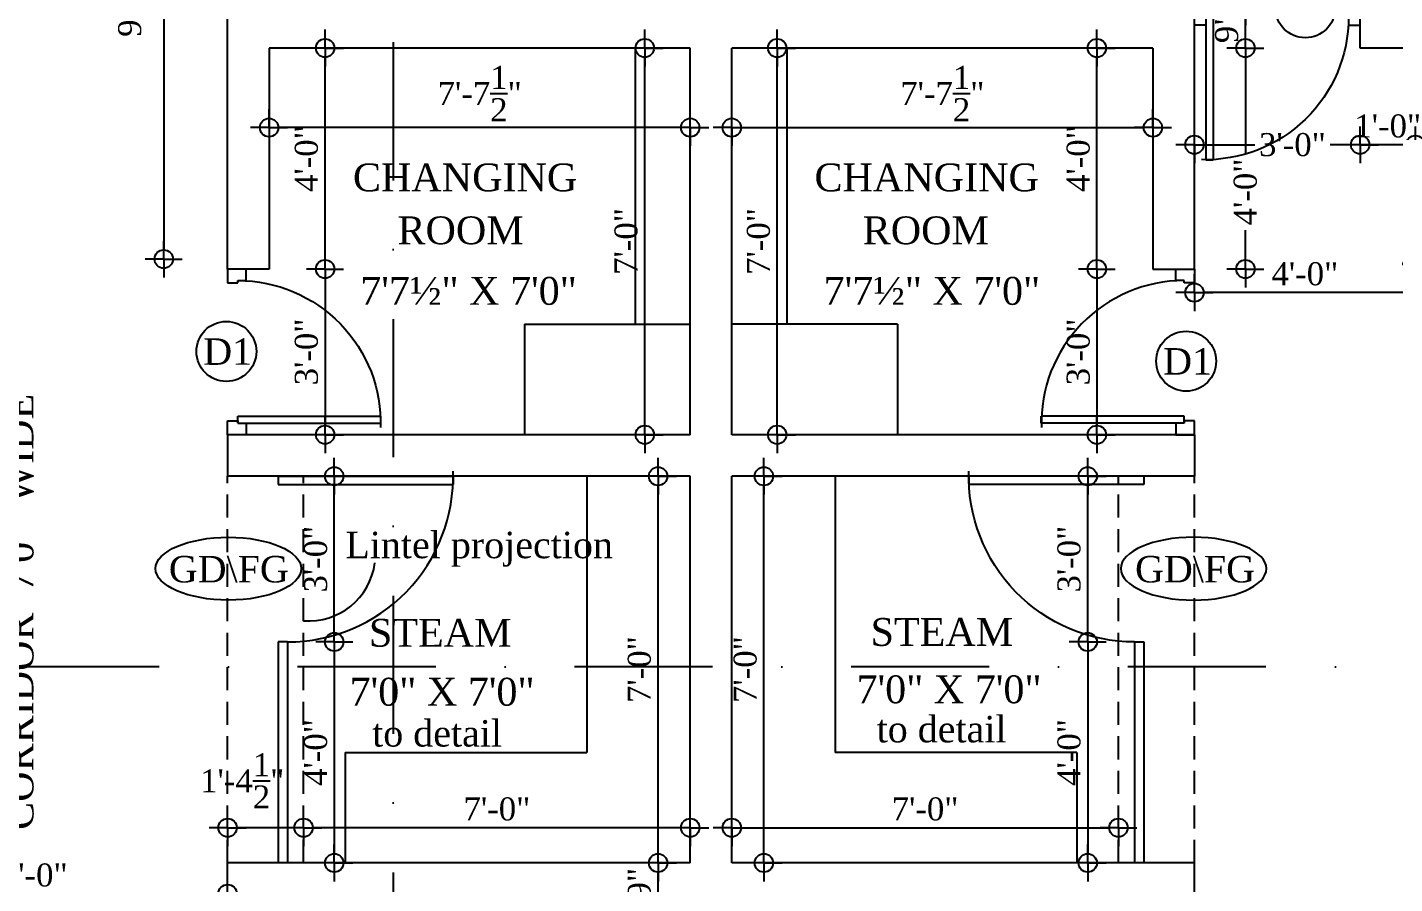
# Model space of a CAD drawing. Extents: x 7848 to 13228, y -2245 to 213.
# Drawn here: x 9106.1 to 9403.1, y -1688.6 to -1502.6 of the extents above; entities that cross this region are included whole.
import ezdxf
from ezdxf.enums import TextEntityAlignment as Align

# ---------------------------------------------------------------- set-up
doc = ezdxf.new("R2010")
doc.units = 0
doc.header["$LTSCALE"] = 20
doc.header["$MEASUREMENT"] = 0
doc.header["$PDMODE"] = 34
doc.header["$PDSIZE"] = 5
doc.linetypes.add('DASHDOT', pattern=[1, 0.5, -0.25, 0, -0.25])
doc.linetypes.add('HIDDEN', pattern=[0.375, 0.25, -0.125])
doc.layers.get('0').update_dxf_attribs({"linetype": 'CONTINUOUS'})
doc.layers.get('Defpoints').update_dxf_attribs({"linetype": 'CONTINUOUS'})
for name, color, linetype in [('DETTEXT', 7, 'CONTINUOUS'), ('DIMLINE', 254, 'CONTINUOUS'), ('DOOR', 1, 'CONTINUOUS'), ('door text', 2, 'CONTINUOUS'), ('Glass', 130, 'CONTINUOUS'), ('Secline', 13, 'CONTINUOUS'), ('text', 2, 'CONTINUOUS'), ('wall', 13, 'CONTINUOUS')]:
    doc.layers.add(name, color=color, linetype=linetype)
doc.styles.add('style3', font='times_1.ttf')
doc.styles.add('style5', font='times_1.ttf')
doc.dimstyles.new('arch61', dxfattribs={"dimscale": 0, "dimtxt": 5, "dimasz": 2, "dimexe": 0.18, "dimexo": 0.0625, "dimgap": 1.5, "dimtad": 1, "dimzin": 3, "dimdsep": 46, "dimlunit": 4, "dimtxsty": 'style3', "dimblk": 'BLK', "dimcen": 0, "dimse1": 1, "dimse2": 1, "dimclrd": 256, "dimclrt": 3, "dimazin": 0, "dimtfac": 1, "dimtix": 1, "dimtmove": 2, "dimatfit": 3, "dimldrblk": 'NONE', "dimfxl": 0.18, "dimtolj": 1, "dimtzin": 0, "dimlwd": -1, "dimarcsym": 0})

# ---------------------------------------------------------------- blocks, each defined once
blk = doc.blocks.new('DR1H902')
at = {"color": 0}
for p, q in [((-0.5, 0), (-0.5, 1)), ((-0.5, 1), (-0.45, 1)), ((-0.45, 0), (-0.45, 1)), ((-0.5, 0), (-0.45, 0))]:
    blk.add_line(p, q, dxfattribs=at)
blk.add_arc((-0.5, 0), 1, 0, 91.70698, dxfattribs=at)
blk = doc.blocks.new('A$C3B4262AC')
at = {"layer": 'DOOR'}
for p, q in [((0, 4), (0, 0)), ((2.5, 4), (0, 4)), ((2.5, 2.25), (2.5, 4)), ((0, 0), (3, 0)), ((3, 2.25), (2.5, 2.25)), ((3, 0), (3, 2.25))]:
    blk.add_line(p, q, dxfattribs=at)
blk = doc.blocks.new('A$C1F9E242A')
blk.add_blockref('A$C3B4262AC', (0, 0))
at = {"xscale": -1}
blk.add_blockref('A$C3B4262AC', (36, 0), dxfattribs=at)
at = {"layer": 'DOOR', "xscale": -31, "yscale": 31, "zscale": 68.88888888888889}
blk.add_blockref('DR1H902', (18, 2.25), dxfattribs=at)
blk = doc.blocks.new('*U24')
at = {"rotation": 359.9999999999999}
blk.add_blockref('A$C1F9E242A', (-36, -2), dxfattribs=at)
blk = doc.blocks.new('*U15')
at = {"xscale": -1, "rotation": 90.00000000000249}
blk.add_blockref('A$C1F9E242A', (-13.99, 19.99), dxfattribs=at)
blk = doc.blocks.new('A$C0BD9222F')
at = {"layer": 'Glass', "color": 4}
for p, q in [((0, 36), (-38, 36)), ((-38, 36), (-38, 34.2)), ((0, 36), (0, 34.2)), ((0, 34.2), (-38, 34.2))]:
    blk.add_line(p, q, dxfattribs=at)
at = {"layer": 'Glass', "color": 4, "extrusion": (0, 0, -1)}
blk.add_ellipse((-2, 36), major_axis=(-25.46, 25.46), ratio=1, start_param=3.926991, end_param=5.52758, dxfattribs=at)
blk = doc.blocks.new('BLK')
for q in [(0, 2), (-2, 0), (0, -2), (2, 0)]:
    blk.add_line((0, 0), q)
blk.add_circle((0, 0), 1)
blk = doc.blocks.new('*D189')
at = {"layer": 'Defpoints', "color": 0}
for p in [(9166.1, -1676.44), (9166.1, -1684.09), (9250.1, -1684.09)]:
    blk.add_point(p, dxfattribs=at)
at = {"layer": 'DIMLINE'}
blk.add_line((9248.1, -1676.44), (9168.1, -1676.44), dxfattribs=at)
at = {"layer": 'DIMLINE', "xscale": 2, "yscale": 2, "zscale": 2, "rotation": 180}
blk.add_blockref('BLK', (9166.1, -1676.44), dxfattribs=at)
at = {"layer": 'DIMLINE', "xscale": 2, "yscale": 2, "zscale": 2}
blk.add_blockref('BLK', (9250.1, -1676.44), dxfattribs=at)
at = {"layer": 'DIMLINE', "color": 3, "insert": (9208.1, -1672.39), "char_height": 5, "attachment_point": 5, "style": 'style3'}
blk.add_mtext('\\A1;7\'-0"', dxfattribs=at)
blk = doc.blocks.new('_None')
blk = doc.blocks.new('*D190')
at = {"layer": 'Defpoints', "color": 0}
for p in [(9243.1, -1600.09), (9250.1, -1600.09), (9250.1, -1684.09)]:
    blk.add_point(p, dxfattribs=at)
at = {"layer": 'DIMLINE'}
blk.add_line((9243.1, -1682.09), (9243.1, -1602.09), dxfattribs=at)
at = {"layer": 'DIMLINE', "xscale": 2, "yscale": 2, "zscale": 2}
for p, rotation in [((9243.1, -1600.09), 90), ((9243.1, -1684.09), 270)]:
    blk.add_blockref('BLK', p, dxfattribs=dict(at, rotation=rotation))
at = {"layer": 'DIMLINE', "color": 3, "insert": (9239.05, -1642.09), "char_height": 5, "attachment_point": 5, "rotation": 90, "style": 'style3'}
blk.add_mtext('\\A1;7\'-0"', dxfattribs=at)
blk = doc.blocks.new('*D191')
at = {"layer": 'Defpoints', "color": 0}
for p in [(9149.6, -1684.09), (9243.1, -1684.09), (9149.6, -1693.09)]:
    blk.add_point(p, dxfattribs=at)
at = {"layer": 'DIMLINE'}
blk.add_line((9243.1, -1691.09), (9243.1, -1686.09), dxfattribs=at)
at = {"layer": 'DIMLINE', "xscale": 2, "yscale": 2, "zscale": 2}
for p, rotation in [((9243.1, -1684.09), 90), ((9243.1, -1693.09), 270)]:
    blk.add_blockref('BLK', p, dxfattribs=dict(at, rotation=rotation))
at = {"layer": 'DIMLINE', "color": 3, "insert": (9239.05, -1688.59), "char_height": 5, "attachment_point": 5, "rotation": 90, "style": 'style3'}
blk.add_mtext('\\A1;9"', dxfattribs=at)
blk = doc.blocks.new('*D234')
at = {"layer": 'Defpoints', "color": 0}
for p in [(9158.6, -1507.09), (9250.1, -1507.09), (9158.6, -1524.35)]:
    blk.add_point(p, dxfattribs=at)
at = {"layer": 'DIMLINE'}
blk.add_line((9248.1, -1524.35), (9160.6, -1524.35), dxfattribs=at)
at = {"layer": 'DIMLINE', "xscale": 2, "yscale": 2, "zscale": 2, "rotation": 180}
blk.add_blockref('BLK', (9158.6, -1524.35), dxfattribs=at)
at = {"layer": 'DIMLINE', "xscale": 2, "yscale": 2, "zscale": 2}
blk.add_blockref('BLK', (9250.1, -1524.35), dxfattribs=at)
at = {"layer": 'DIMLINE', "color": 3, "insert": (9204.35, -1516.97), "char_height": 5, "attachment_point": 5, "style": 'style3'}
blk.add_mtext('\\A1;7\'-7{\\H1.000000x;\\S1/2;}"', dxfattribs=at)
blk = doc.blocks.new('*D235')
at = {"layer": 'Defpoints', "color": 0}
for p in [(9240.22, -1507.09), (9250.1, -1507.09), (9250.1, -1591.09)]:
    blk.add_point(p, dxfattribs=at)
at = {"layer": 'DIMLINE'}
blk.add_line((9240.22, -1589.09), (9240.22, -1509.09), dxfattribs=at)
at = {"layer": 'DIMLINE', "xscale": 2, "yscale": 2, "zscale": 2}
for p, rotation in [((9240.22, -1507.09), 90), ((9240.22, -1591.09), 270)]:
    blk.add_blockref('BLK', p, dxfattribs=dict(at, rotation=rotation))
at = {"layer": 'DIMLINE', "color": 3, "insert": (9236.17, -1549.09), "char_height": 5, "attachment_point": 5, "rotation": 90, "style": 'style3'}
blk.add_mtext('\\A1;7\'-0"', dxfattribs=at)
blk = doc.blocks.new('*D236')
at = {"layer": 'Defpoints', "color": 0}
for p in [(9158.6, -1507.09), (9170.77, -1507.09), (9158.6, -1555.09)]:
    blk.add_point(p, dxfattribs=at)
at = {"layer": 'DIMLINE'}
blk.add_line((9170.77, -1553.09), (9170.77, -1509.09), dxfattribs=at)
at = {"layer": 'DIMLINE', "xscale": 2, "yscale": 2, "zscale": 2}
for p, rotation in [((9170.77, -1507.09), 90), ((9170.77, -1555.09), 270)]:
    blk.add_blockref('BLK', p, dxfattribs=dict(at, rotation=rotation))
at = {"layer": 'DIMLINE', "color": 3, "insert": (9166.73, -1531.09), "char_height": 5, "attachment_point": 5, "rotation": 90, "style": 'style3'}
blk.add_mtext('\\A1;4\'-0"', dxfattribs=at)
blk = doc.blocks.new('*D237')
at = {"layer": 'Defpoints', "color": 0}
for p in [(9158.6, -1555.09), (9158.6, -1591.09), (9170.77, -1591.09)]:
    blk.add_point(p, dxfattribs=at)
at = {"layer": 'DIMLINE'}
blk.add_line((9170.77, -1557.09), (9170.77, -1589.09), dxfattribs=at)
at = {"layer": 'DIMLINE', "xscale": 2, "yscale": 2, "zscale": 2}
for p, rotation in [((9170.77, -1555.09), 90), ((9170.77, -1591.09), 270)]:
    blk.add_blockref('BLK', p, dxfattribs=dict(at, rotation=rotation))
at = {"layer": 'DIMLINE', "color": 3, "insert": (9166.73, -1573.09), "char_height": 5, "attachment_point": 5, "rotation": 90, "style": 'style3'}
blk.add_mtext('\\A1;3\'-0"', dxfattribs=at)
blk = doc.blocks.new('*D238')
at = {"layer": 'Defpoints', "color": 0}
for p in [(9065.6, -1688.59), (9149.6, -1688.59), (9065.6, -1690.79)]:
    blk.add_point(p, dxfattribs=at)
at = {"layer": 'DIMLINE'}
blk.add_line((9147.6, -1690.79), (9067.6, -1690.79), dxfattribs=at)
at = {"layer": 'DIMLINE', "xscale": 2, "yscale": 2, "zscale": 2, "rotation": 180}
blk.add_blockref('BLK', (9065.6, -1690.79), dxfattribs=at)
at = {"layer": 'DIMLINE', "xscale": 2, "yscale": 2, "zscale": 2}
blk.add_blockref('BLK', (9149.6, -1690.79), dxfattribs=at)
at = {"layer": 'DIMLINE', "color": 3, "insert": (9107.6, -1686.74), "char_height": 5, "attachment_point": 5, "style": 'style3'}
blk.add_mtext('\\A1;7\'-0"', dxfattribs=at)
blk = doc.blocks.new('*D240')
at = {"layer": 'Defpoints', "color": 0}
for p in [(9107.31, -1438.09), (9135.72, -1552.93), (9149.6, -1552.93)]:
    blk.add_point(p, dxfattribs=at)
at = {"layer": 'DIMLINE'}
blk.add_line((9135.72, -1440.09), (9135.72, -1550.93), dxfattribs=at)
at = {"layer": 'DIMLINE', "xscale": 2, "yscale": 2, "zscale": 2}
for p, rotation in [((9135.72, -1438.09), 90), ((9135.72, -1552.93), 270)]:
    blk.add_blockref('BLK', p, dxfattribs=dict(at, rotation=rotation))
at = {"layer": 'DIMLINE', "color": 3, "insert": (9128.31, -1495.51), "char_height": 5, "attachment_point": 5, "rotation": 90, "style": 'style3'}
blk.add_mtext('\\A1;9\'-6{\\H1.000000x;\\S3/4;}"', dxfattribs=at)
blk = doc.blocks.new('*D241')
at = {"layer": 'Defpoints', "color": 0}
for p in [(9149.6, -1649.86), (9166.1, -1649.86), (9149.6, -1676.44)]:
    blk.add_point(p, dxfattribs=at)
at = {"layer": 'DIMLINE'}
blk.add_line((9164.1, -1676.44), (9151.6, -1676.44), dxfattribs=at)
at = {"layer": 'DIMLINE', "xscale": 2, "yscale": 2, "zscale": 2, "rotation": 180}
blk.add_blockref('BLK', (9149.6, -1676.44), dxfattribs=at)
at = {"layer": 'DIMLINE', "xscale": 2, "yscale": 2, "zscale": 2}
blk.add_blockref('BLK', (9166.1, -1676.44), dxfattribs=at)
at = {"layer": 'DIMLINE', "color": 3, "insert": (9152.78, -1666.25), "char_height": 5, "attachment_point": 5, "style": 'style3'}
blk.add_mtext('\\A1;1\'-4{\\H1.000000x;\\S1/2;}"', dxfattribs=at)
blk = doc.blocks.new('*D242')
at = {"layer": 'Defpoints', "color": 0}
for p in [(9259.1, -1507.09), (9350.6, -1507.09), (9350.6, -1524.35)]:
    blk.add_point(p, dxfattribs=at)
at = {"layer": 'DIMLINE'}
blk.add_line((9261.1, -1524.35), (9348.6, -1524.35), dxfattribs=at)
at = {"layer": 'DIMLINE', "xscale": 2, "yscale": 2, "zscale": 2, "rotation": 180}
blk.add_blockref('BLK', (9259.1, -1524.35), dxfattribs=at)
at = {"layer": 'DIMLINE', "xscale": 2, "yscale": 2, "zscale": 2}
blk.add_blockref('BLK', (9350.6, -1524.35), dxfattribs=at)
at = {"layer": 'DIMLINE', "color": 3, "insert": (9304.85, -1516.97), "char_height": 5, "attachment_point": 5, "style": 'style3'}
blk.add_mtext('\\A1;7\'-7{\\H1.000000x;\\S1/2;}"', dxfattribs=at)
blk = doc.blocks.new('*D243')
at = {"layer": 'Defpoints', "color": 0}
for p in [(9259.1, -1507.09), (9268.97, -1507.09), (9259.1, -1591.09)]:
    blk.add_point(p, dxfattribs=at)
at = {"layer": 'DIMLINE'}
blk.add_line((9268.97, -1589.09), (9268.97, -1509.09), dxfattribs=at)
at = {"layer": 'DIMLINE', "xscale": 2, "yscale": 2, "zscale": 2}
for p, rotation in [((9268.97, -1507.09), 90), ((9268.97, -1591.09), 270)]:
    blk.add_blockref('BLK', p, dxfattribs=dict(at, rotation=rotation))
at = {"layer": 'DIMLINE', "color": 3, "insert": (9264.92, -1549.09), "char_height": 5, "attachment_point": 5, "rotation": 90, "style": 'style3'}
blk.add_mtext('\\A1;7\'-0"', dxfattribs=at)
blk = doc.blocks.new('*D244')
at = {"layer": 'Defpoints', "color": 0}
for p in [(9338.42, -1507.09), (9350.6, -1507.09), (9350.6, -1555.09)]:
    blk.add_point(p, dxfattribs=at)
at = {"layer": 'DIMLINE'}
blk.add_line((9338.42, -1553.09), (9338.42, -1509.09), dxfattribs=at)
at = {"layer": 'DIMLINE', "xscale": 2, "yscale": 2, "zscale": 2}
for p, rotation in [((9338.42, -1507.09), 90), ((9338.42, -1555.09), 270)]:
    blk.add_blockref('BLK', p, dxfattribs=dict(at, rotation=rotation))
at = {"layer": 'DIMLINE', "color": 3, "insert": (9334.38, -1531.09), "char_height": 5, "attachment_point": 5, "rotation": 90, "style": 'style3'}
blk.add_mtext('\\A1;4\'-0"', dxfattribs=at)
blk = doc.blocks.new('*D245')
at = {"layer": 'Defpoints', "color": 0}
for p in [(9350.6, -1555.09), (9338.42, -1591.09), (9350.6, -1591.09)]:
    blk.add_point(p, dxfattribs=at)
at = {"layer": 'DIMLINE'}
blk.add_line((9338.42, -1557.09), (9338.42, -1589.09), dxfattribs=at)
at = {"layer": 'DIMLINE', "xscale": 2, "yscale": 2, "zscale": 2}
for p, rotation in [((9338.42, -1555.09), 90), ((9338.42, -1591.09), 270)]:
    blk.add_blockref('BLK', p, dxfattribs=dict(at, rotation=rotation))
at = {"layer": 'DIMLINE', "color": 3, "insert": (9334.38, -1573.09), "char_height": 5, "attachment_point": 5, "rotation": 90, "style": 'style3'}
blk.add_mtext('\\A1;3\'-0"', dxfattribs=at)
blk = doc.blocks.new('*D246')
at = {"layer": 'Defpoints', "color": 0}
for p in [(9162.6, -1636.09), (9162.6, -1684.09), (9172.77, -1684.09)]:
    blk.add_point(p, dxfattribs=at)
at = {"layer": 'DIMLINE'}
blk.add_line((9172.77, -1638.09), (9172.77, -1682.09), dxfattribs=at)
at = {"layer": 'DIMLINE', "xscale": 2, "yscale": 2, "zscale": 2}
for p, rotation in [((9172.77, -1636.09), 90), ((9172.77, -1684.09), 270)]:
    blk.add_blockref('BLK', p, dxfattribs=dict(at, rotation=rotation))
at = {"layer": 'DIMLINE', "color": 3, "insert": (9168.73, -1660.09), "char_height": 5, "attachment_point": 5, "rotation": 90, "style": 'style3'}
blk.add_mtext('\\A1;4\'-0"', dxfattribs=at)
blk = doc.blocks.new('*D247')
at = {"layer": 'Defpoints', "color": 0}
for p in [(9162.6, -1600.09), (9172.77, -1600.09), (9162.6, -1636.09)]:
    blk.add_point(p, dxfattribs=at)
at = {"layer": 'DIMLINE'}
blk.add_line((9172.77, -1634.09), (9172.77, -1602.09), dxfattribs=at)
at = {"layer": 'DIMLINE', "xscale": 2, "yscale": 2, "zscale": 2}
for p, rotation in [((9172.77, -1600.09), 90), ((9172.77, -1636.09), 270)]:
    blk.add_blockref('BLK', p, dxfattribs=dict(at, rotation=rotation))
at = {"layer": 'DIMLINE', "color": 3, "insert": (9168.73, -1618.09), "char_height": 5, "attachment_point": 5, "rotation": 90, "style": 'style3'}
blk.add_mtext('\\A1;3\'-0"', dxfattribs=at)
blk = doc.blocks.new('*D248')
at = {"layer": 'Defpoints', "color": 0}
for p in [(9346.6, -1636.09), (9336.42, -1684.09), (9346.6, -1684.09)]:
    blk.add_point(p, dxfattribs=at)
at = {"layer": 'DIMLINE'}
blk.add_line((9336.42, -1638.09), (9336.42, -1682.09), dxfattribs=at)
at = {"layer": 'DIMLINE', "xscale": 2, "yscale": 2, "zscale": 2}
for p, rotation in [((9336.42, -1636.09), 90), ((9336.42, -1684.09), 270)]:
    blk.add_blockref('BLK', p, dxfattribs=dict(at, rotation=rotation))
at = {"layer": 'DIMLINE', "color": 3, "insert": (9332.38, -1660.09), "char_height": 5, "attachment_point": 5, "rotation": 90, "style": 'style3'}
blk.add_mtext('\\A1;4\'-0"', dxfattribs=at)
blk = doc.blocks.new('*D249')
at = {"layer": 'Defpoints', "color": 0}
for p in [(9336.42, -1600.09), (9346.6, -1600.09), (9346.6, -1636.09)]:
    blk.add_point(p, dxfattribs=at)
at = {"layer": 'DIMLINE'}
blk.add_line((9336.42, -1634.09), (9336.42, -1602.09), dxfattribs=at)
at = {"layer": 'DIMLINE', "xscale": 2, "yscale": 2, "zscale": 2}
for p, rotation in [((9336.42, -1600.09), 90), ((9336.42, -1636.09), 270)]:
    blk.add_blockref('BLK', p, dxfattribs=dict(at, rotation=rotation))
at = {"layer": 'DIMLINE', "color": 3, "insert": (9332.38, -1618.09), "char_height": 5, "attachment_point": 5, "rotation": 90, "style": 'style3'}
blk.add_mtext('\\A1;3\'-0"', dxfattribs=at)
blk = doc.blocks.new('*D250')
at = {"layer": 'Defpoints', "color": 0}
for p in [(9343.1, -1676.44), (9259.1, -1684.09), (9343.1, -1684.09)]:
    blk.add_point(p, dxfattribs=at)
at = {"layer": 'DIMLINE'}
blk.add_line((9261.1, -1676.44), (9341.1, -1676.44), dxfattribs=at)
at = {"layer": 'DIMLINE', "xscale": 2, "yscale": 2, "zscale": 2, "rotation": 180}
blk.add_blockref('BLK', (9259.1, -1676.44), dxfattribs=at)
at = {"layer": 'DIMLINE', "xscale": 2, "yscale": 2, "zscale": 2}
blk.add_blockref('BLK', (9343.1, -1676.44), dxfattribs=at)
at = {"layer": 'DIMLINE', "color": 3, "insert": (9301.1, -1672.39), "char_height": 5, "attachment_point": 5, "style": 'style3'}
blk.add_mtext('\\A1;7\'-0"', dxfattribs=at)
blk = doc.blocks.new('*D251')
at = {"layer": 'Defpoints', "color": 0}
for p in [(9259.1, -1600.09), (9266.09, -1600.09), (9259.1, -1684.09)]:
    blk.add_point(p, dxfattribs=at)
at = {"layer": 'DIMLINE'}
blk.add_line((9266.09, -1682.09), (9266.09, -1602.09), dxfattribs=at)
at = {"layer": 'DIMLINE', "xscale": 2, "yscale": 2, "zscale": 2}
for p, rotation in [((9266.09, -1600.09), 90), ((9266.09, -1684.09), 270)]:
    blk.add_blockref('BLK', p, dxfattribs=dict(at, rotation=rotation))
at = {"layer": 'DIMLINE', "color": 3, "insert": (9262.04, -1642.09), "char_height": 5, "attachment_point": 5, "rotation": 90, "style": 'style3'}
blk.add_mtext('\\A1;7\'-0"', dxfattribs=at)
blk = doc.blocks.new('*D288')
at = {"layer": 'Defpoints', "color": 0}
for p in [(9395.6, -1507.09), (9407.6, -1507.09), (9395.6, -1528.09)]:
    blk.add_point(p, dxfattribs=at)
at = {"layer": 'DIMLINE'}
for p, q in [((9393.6, -1528.09), (9391.6, -1528.09)), ((9407.6, -1528.09), (9395.6, -1528.09)), ((9409.6, -1528.09), (9411.6, -1528.09))]:
    blk.add_line(p, q, dxfattribs=at)
at = {"layer": 'DIMLINE', "xscale": 2, "yscale": 2, "zscale": 2}
blk.add_blockref('BLK', (9395.6, -1528.09), dxfattribs=at)
at = {"layer": 'DIMLINE', "xscale": 2, "yscale": 2, "zscale": 2, "rotation": 180}
blk.add_blockref('BLK', (9407.6, -1528.09), dxfattribs=at)
at = {"layer": 'DIMLINE', "color": 3, "insert": (9401.6, -1524.04), "char_height": 5, "attachment_point": 5, "style": 'style3'}
blk.add_mtext('\\A1;1\'-0"', dxfattribs=at)
blk = doc.blocks.new('*D289')
at = {"layer": 'Defpoints', "color": 0}
for p in [(9359.6, -1508.26), (9395.6, -1507.09), (9359.6, -1528.09)]:
    blk.add_point(p, dxfattribs=at)
at = {"layer": 'DIMLINE'}
for p, q in [((9361.6, -1528.09), (9372.7, -1528.09)), ((9393.6, -1528.09), (9389.09, -1528.09))]:
    blk.add_line(p, q, dxfattribs=at)
at = {"layer": 'DIMLINE', "xscale": 2, "yscale": 2, "zscale": 2, "rotation": 180}
blk.add_blockref('BLK', (9359.6, -1528.09), dxfattribs=at)
at = {"layer": 'DIMLINE', "xscale": 2, "yscale": 2, "zscale": 2}
blk.add_blockref('BLK', (9395.6, -1528.09), dxfattribs=at)
at = {"layer": 'DIMLINE', "color": 3, "insert": (9380.9, -1528.09), "char_height": 5, "attachment_point": 5, "style": 'style3'}
blk.add_mtext('\\A1;3\'-0"', dxfattribs=at)
blk = doc.blocks.new('*D291')
at = {"layer": 'Defpoints', "color": 0}
for p in [(9407.6, -1543.09), (9412.1, -1543.09), (9407.6, -1560.2)]:
    blk.add_point(p, dxfattribs=at)
at = {"layer": 'DIMLINE'}
for p, q in [((9405.6, -1560.2), (9403.6, -1560.2)), ((9412.1, -1560.2), (9407.6, -1560.2)), ((9414.1, -1560.2), (9416.1, -1560.2))]:
    blk.add_line(p, q, dxfattribs=at)
at = {"layer": 'DIMLINE', "xscale": 2, "yscale": 2, "zscale": 2}
blk.add_blockref('BLK', (9407.6, -1560.2), dxfattribs=at)
at = {"layer": 'DIMLINE', "xscale": 2, "yscale": 2, "zscale": 2, "rotation": 180}
blk.add_blockref('BLK', (9412.1, -1560.2), dxfattribs=at)
at = {"layer": 'DIMLINE', "color": 3, "insert": (9409.85, -1552.87), "char_height": 5, "attachment_point": 5, "style": 'style3'}
blk.add_mtext('\\A1;4{\\H1.000000x;\\S1/2;}"', dxfattribs=at)
blk = doc.blocks.new('*D293')
at = {"layer": 'Defpoints', "color": 0}
for p in [(9359.6, -1543.09), (9407.6, -1543.09), (9359.6, -1560.2)]:
    blk.add_point(p, dxfattribs=at)
at = {"layer": 'DIMLINE'}
blk.add_line((9405.6, -1560.2), (9361.6, -1560.2), dxfattribs=at)
at = {"layer": 'DIMLINE', "xscale": 2, "yscale": 2, "zscale": 2, "rotation": 180}
blk.add_blockref('BLK', (9359.6, -1560.2), dxfattribs=at)
at = {"layer": 'DIMLINE', "xscale": 2, "yscale": 2, "zscale": 2}
blk.add_blockref('BLK', (9407.6, -1560.2), dxfattribs=at)
at = {"layer": 'DIMLINE', "color": 3, "insert": (9383.6, -1556.15), "char_height": 5, "attachment_point": 5, "style": 'style3'}
blk.add_mtext('\\A1;4\'-0"', dxfattribs=at)
blk = doc.blocks.new('*D294')
at = {"layer": 'Defpoints', "color": 0}
for p in [(9395.6, -1507.09), (9359.6, -1555.09), (9370.67, -1555.09)]:
    blk.add_point(p, dxfattribs=at)
at = {"layer": 'DIMLINE'}
for p, q in [((9370.67, -1509.09), (9370.67, -1530.05)), ((9370.67, -1553.09), (9370.67, -1546.63))]:
    blk.add_line(p, q, dxfattribs=at)
at = {"layer": 'DIMLINE', "xscale": 2, "yscale": 2, "zscale": 2}
for p, rotation in [((9370.67, -1507.09), 90), ((9370.67, -1555.09), 270)]:
    blk.add_blockref('BLK', p, dxfattribs=dict(at, rotation=rotation))
at = {"layer": 'DIMLINE', "color": 3, "insert": (9370.67, -1538.34), "char_height": 5, "attachment_point": 5, "rotation": 90, "style": 'style3'}
blk.add_mtext('\\A1;4\'-0"', dxfattribs=at)
blk = doc.blocks.new('*D295')
at = {"layer": 'Defpoints', "color": 0}
for p in [(9370.67, -1498.09), (9395.6, -1498.09), (9395.6, -1507.09)]:
    blk.add_point(p, dxfattribs=at)
at = {"layer": 'DIMLINE'}
blk.add_line((9370.67, -1505.09), (9370.67, -1500.09), dxfattribs=at)
at = {"layer": 'DIMLINE', "xscale": 2, "yscale": 2, "zscale": 2}
for p, rotation in [((9370.67, -1498.09), 90), ((9370.67, -1507.09), 270)]:
    blk.add_blockref('BLK', p, dxfattribs=dict(at, rotation=rotation))
at = {"layer": 'DIMLINE', "color": 3, "insert": (9366.62, -1502.59), "char_height": 5, "attachment_point": 5, "rotation": 90, "style": 'style3'}
blk.add_mtext('\\A1;9"', dxfattribs=at)

msp = doc.modelspace()

# ---------------------------------------------------------------- linework, layer by layer
for p, q in [((9238.097, -1507.087), (9238.097, -1567.087)), ((9271.097, -1507.087), (9271.097, -1567.087)), ((9227.597, -1600.087), (9227.597, -1660.087)), ((9281.597, -1600.087), (9281.597, -1660.087)), ((9175.097, -1660.087), (9175.097, -1684.087)), ((9175.097, -1660.087), (9227.597, -1660.087)), ((9334.097, -1660.087), (9281.597, -1660.087)), ((9334.097, -1660.087), (9334.097, -1684.087))]:
    msp.add_line(p, q)
at = {"color": 41}
for p, q in [((9214.097, -1567.087), (9214.097, -1591.087)), ((9214.097, -1567.087), (9250.097, -1567.087)), ((9295.097, -1567.087), (9259.097, -1567.087)), ((9295.097, -1567.087), (9295.097, -1591.087))]:
    msp.add_line(p, q, dxfattribs=at)
at = {"linetype": 'HIDDEN'}
for p, q in [((9149.597, -1684.087), (9149.597, -1600.087)), ((9166.097, -1684.087), (9166.097, -1600.087)), ((9343.097, -1684.087), (9343.097, -1600.087)), ((9359.597, -1684.087), (9359.597, -1600.087))]:
    msp.add_line(p, q, dxfattribs=at)
at = {"layer": 'DETTEXT'}
msp.add_arc((9167.207, -1617.013), 14.518, 265.61838, 352.49064, dxfattribs=at)
at = {"layer": 'door text', "color": 7}
for centre in [(9383.696, -1498.344), (9149.327, -1572.981), (9357.813, -1575.104)]:
    msp.add_circle(centre, 6.51, dxfattribs=at)
msp.add_ellipse((9149.771, -1620.166), major_axis=(15.822, 0), ratio=0.4317132, start_param=-1.5707963, end_param=4.712389, dxfattribs=at)
at = {"layer": 'door text', "color": 7, "extrusion": (0, 0, -1)}
msp.add_ellipse((9359.424, -1620.166), major_axis=(-15.822, 0), ratio=0.4317132, start_param=-1.5707963, end_param=4.712389, dxfattribs=at)
at = {"layer": 'Glass'}
for p, q in [((9160.597, -1636.087), (9160.597, -1684.087)), ((9162.597, -1636.087), (9160.597, -1636.087)), ((9162.597, -1636.087), (9162.597, -1684.087)), ((9346.597, -1636.087), (9346.597, -1684.087)), ((9346.597, -1636.087), (9348.597, -1636.087)), ((9348.597, -1636.087), (9348.597, -1684.087))]:
    msp.add_line(p, q, dxfattribs=at)
at = {"layer": 'Secline', "linetype": 'DASHDOT', "ltscale": 3}
msp.add_line((9615.514, -1641.474), (8887.654, -1641.474), dxfattribs=at)
msp.add_lwpolyline([(9230.176, -1098.927), (9230.176, -1265.439), (9185.59, -1265.439), (9185.59, -2177.549)], dxfattribs=at)
at = {"layer": 'wall'}
for p, q in [((9149.597, -1555.087), (9149.597, -1418.587)), ((9359.597, -1555.087), (9359.597, -1471.087)), ((9395.597, -1507.087), (9395.597, -1498.087)), ((9158.597, -1507.087), (9158.597, -1555.087)), ((9250.097, -1507.087), (9158.597, -1507.087)), ((9250.097, -1591.087), (9250.097, -1507.087)), ((9259.097, -1591.087), (9259.097, -1507.087)), ((9350.597, -1507.087), (9259.097, -1507.087)), ((9350.597, -1507.087), (9350.597, -1555.087)), ((9407.597, -1507.087), (9395.597, -1507.087)), ((9158.597, -1555.087), (9149.597, -1555.087)), ((9350.597, -1555.087), (9359.597, -1555.087)), ((9250.097, -1591.087), (9149.597, -1591.087)), ((9149.597, -1591.087), (9149.597, -1600.087)), ((9359.597, -1591.087), (9259.097, -1591.087)), ((9359.597, -1591.087), (9359.597, -1600.087)), ((9250.097, -1600.087), (9149.597, -1600.087)), ((9250.097, -1684.087), (9250.097, -1600.087)), ((9259.097, -1684.087), (9259.097, -1600.087)), ((9359.597, -1600.087), (9259.097, -1600.087)), ((9149.597, -1693.087), (9149.597, -1684.087)), ((9250.097, -1684.087), (9149.597, -1684.087)), ((9359.597, -1684.087), (9259.097, -1684.087)), ((9359.597, -1693.087), (9359.597, -1684.087))]:
    msp.add_line(p, q, dxfattribs=at)

# ---------------------------------------------------------------- block references
at = {"layer": 'DOOR', "rotation": 180}
msp.add_blockref('*U24', (9359.597, -1500.087), dxfattribs=at)
at = {"layer": 'DOOR', "xscale": -1}
msp.add_blockref('*U15', (9135.607, -1575.078), dxfattribs=at)
at = {"layer": 'DOOR'}
msp.add_blockref('*U15', (9373.588, -1575.078), dxfattribs=at)
at = {"layer": 'Glass', "xscale": -1}
msp.add_blockref('A$C0BD9222F', (9160.597, -1636.087), dxfattribs=at)
at = {"layer": 'Glass'}
msp.add_blockref('A$C0BD9222F', (9348.597, -1636.087), dxfattribs=at)

# ---------------------------------------------------------------- texts
at = {"layer": 'DETTEXT', "style": 'style5'}
for s, p in [('Lintel projection', (9204.24, -1617.889)), ('to detail', (9195.104, -1658.806)), ('to detail', (9304.686, -1657.898))]:
    msp.add_text(s, height=5.75, dxfattribs=at).set_placement(p, align=Align.CENTER)
at = {"layer": 'door text', "style": 'style5'}
for s, p in [('D1', (9144.321, -1575.89)), ('D1', (9352.807, -1578.013)), ('GD\\FG', (9136.831, -1623.15)), ('GD\\FG', (9346.711, -1623.15))]:
    msp.add_text(s, height=5.75, dxfattribs=at).set_placement(p)
at = {"layer": 'text', "style": 'style5'}
for s, height, p in [('CHANGING', 6.0504, (9176.816, -1538.207)), ('CHANGING', 6.0504, (9277.076, -1538.207)), ('ROOM', 6.0504, (9186.495, -1549.703)), ('ROOM', 6.0504, (9287.548, -1549.703)), ('7\'7½" X 7\'0"', 6.05042, (9178.414, -1562.852)), ('7\'7½" X 7\'0"', 6.05042, (9279.057, -1562.852)), ('STEAM', 6.0504, (9180.297, -1637.122)), ('STEAM', 6.0504, (9289.266, -1636.938)), ('7\'0" X 7\'0"', 6.05042, (9176.089, -1649.93)), ('7\'0" X 7\'0"', 6.05042, (9286.209, -1649.403))]:
    msp.add_text(s, height=height, dxfattribs=at).set_placement(p)
msp.add_text('CORRIDOR  7\'0"  WIDE', height=6.05042, rotation=90, dxfattribs=at).set_placement((9107.426, -1676.913))

# ---------------------------------------------------------------- dimensions: what is measured, and where the dimension line sits
at = {"layer": 'DIMLINE'}
for base, p1, p2, angle, picture, middle in [((9135.724, -1552.934), (9107.314, -1438.087), (9149.597, -1552.934), 90, '*D240', (9128.308, -1495.511)), ((9370.672, -1498.087), (9395.597, -1507.087), (9395.597, -1498.087), 90, '*D295', (9366.622, -1502.587)), ((9170.772, -1507.087), (9158.597, -1555.087), (9158.597, -1507.087), 90, '*D236', (9166.729, -1531.087)), ((9240.221, -1507.087), (9250.097, -1591.087), (9250.097, -1507.087), 90, '*D235', (9236.17, -1549.087)), ((9268.974, -1507.087), (9259.097, -1591.087), (9259.097, -1507.087), 90, '*D243', (9264.924, -1549.087)), ((9338.423, -1507.087), (9350.597, -1555.087), (9350.597, -1507.087), 90, '*D244', (9334.379, -1531.087)), ((9350.597, -1524.346), (9259.097, -1507.087), (9350.597, -1507.087), 180, '*D242', (9304.847, -1516.973)), ((9170.772, -1591.087), (9158.597, -1555.087), (9158.597, -1591.087), 90, '*D237', (9166.729, -1573.087)), ((9338.423, -1591.087), (9350.597, -1555.087), (9350.597, -1591.087), 90, '*D245', (9334.379, -1573.087)), ((9172.77, -1600.087), (9162.597, -1636.087), (9162.597, -1600.087), 90, '*D247', (9168.727, -1618.087)), ((9243.1, -1600.087), (9250.097, -1684.087), (9250.097, -1600.087), 90, '*D190', (9239.05, -1642.087)), ((9266.094, -1600.087), (9259.097, -1684.087), (9259.097, -1600.087), 90, '*D251', (9262.044, -1642.087)), ((9336.425, -1600.087), (9346.597, -1636.087), (9346.597, -1600.087), 90, '*D249', (9332.381, -1618.087)), ((9172.77, -1684.087), (9162.597, -1636.087), (9162.597, -1684.087), 90, '*D246', (9168.727, -1660.087)), ((9336.425, -1684.087), (9346.597, -1636.087), (9346.597, -1684.087), 90, '*D248', (9332.381, -1660.087)), ((9343.097, -1676.444), (9259.097, -1684.087), (9343.097, -1684.087), 180, '*D250', (9301.097, -1672.394)), ((9243.1, -1684.087), (9149.597, -1693.087), (9149.597, -1684.087), 90, '*D191', (9239.05, -1688.587))]:
    dim = msp.add_linear_dim(base=base, p1=p1, p2=p2, angle=angle, dimstyle='arch61', override={"dimscale": 1, "dimfxl": 0.25}, dxfattribs=at)
    dim.commit()
    dim.dimension.update_dxf_attribs({"geometry": picture, "text_midpoint": middle})
dim = msp.add_linear_dim(base=(9370.672, -1555.087), p1=(9395.597, -1507.087), p2=(9359.597, -1555.087), angle=90, dimstyle='arch61', override={"dimscale": 1, "dimfxl": 0.25}, dxfattribs=at)
dim.commit()
dim.dimension.update_dxf_attribs({"geometry": '*D294', "text_midpoint": (9370.672, -1538.342), "dimtype": 160})
for base, p1, p2, picture, middle in [((9158.597, -1524.346), (9250.097, -1507.087), (9158.597, -1507.087), '*D234', (9204.347, -1516.973)), ((9395.597, -1528.088), (9407.597, -1507.087), (9395.597, -1507.087), '*D288', (9401.597, -1524.045)), ((9359.597, -1560.197), (9407.597, -1543.087), (9359.597, -1543.087), '*D293', (9383.597, -1556.153)), ((9407.597, -1560.197), (9412.097, -1543.087), (9407.597, -1543.087), '*D291', (9409.847, -1552.874)), ((9166.097, -1676.444), (9250.097, -1684.087), (9166.097, -1684.087), '*D189', (9208.097, -1672.394)), ((9065.597, -1690.794), (9149.597, -1688.587), (9065.597, -1688.587), '*D238', (9107.597, -1686.744))]:
    dim = msp.add_linear_dim(base=base, p1=p1, p2=p2, dimstyle='arch61', override={"dimscale": 1, "dimfxl": 0.25}, dxfattribs=at)
    dim.commit()
    dim.dimension.update_dxf_attribs({"geometry": picture, "text_midpoint": middle})
for base, p1, p2, picture, middle in [((9359.597, -1528.088), (9395.597, -1507.087), (9359.597, -1508.26), '*D289', (9380.895, -1528.088)), ((9149.597, -1676.444), (9166.097, -1649.859), (9149.597, -1649.859), '*D241', (9152.784, -1666.252))]:
    dim = msp.add_linear_dim(base=base, p1=p1, p2=p2, dimstyle='arch61', override={"dimscale": 1, "dimfxl": 0.25}, dxfattribs=at)
    dim.commit()
    dim.dimension.update_dxf_attribs({"geometry": picture, "text_midpoint": middle, "dimtype": 160})

doc.saveas('drawing.dxf')
